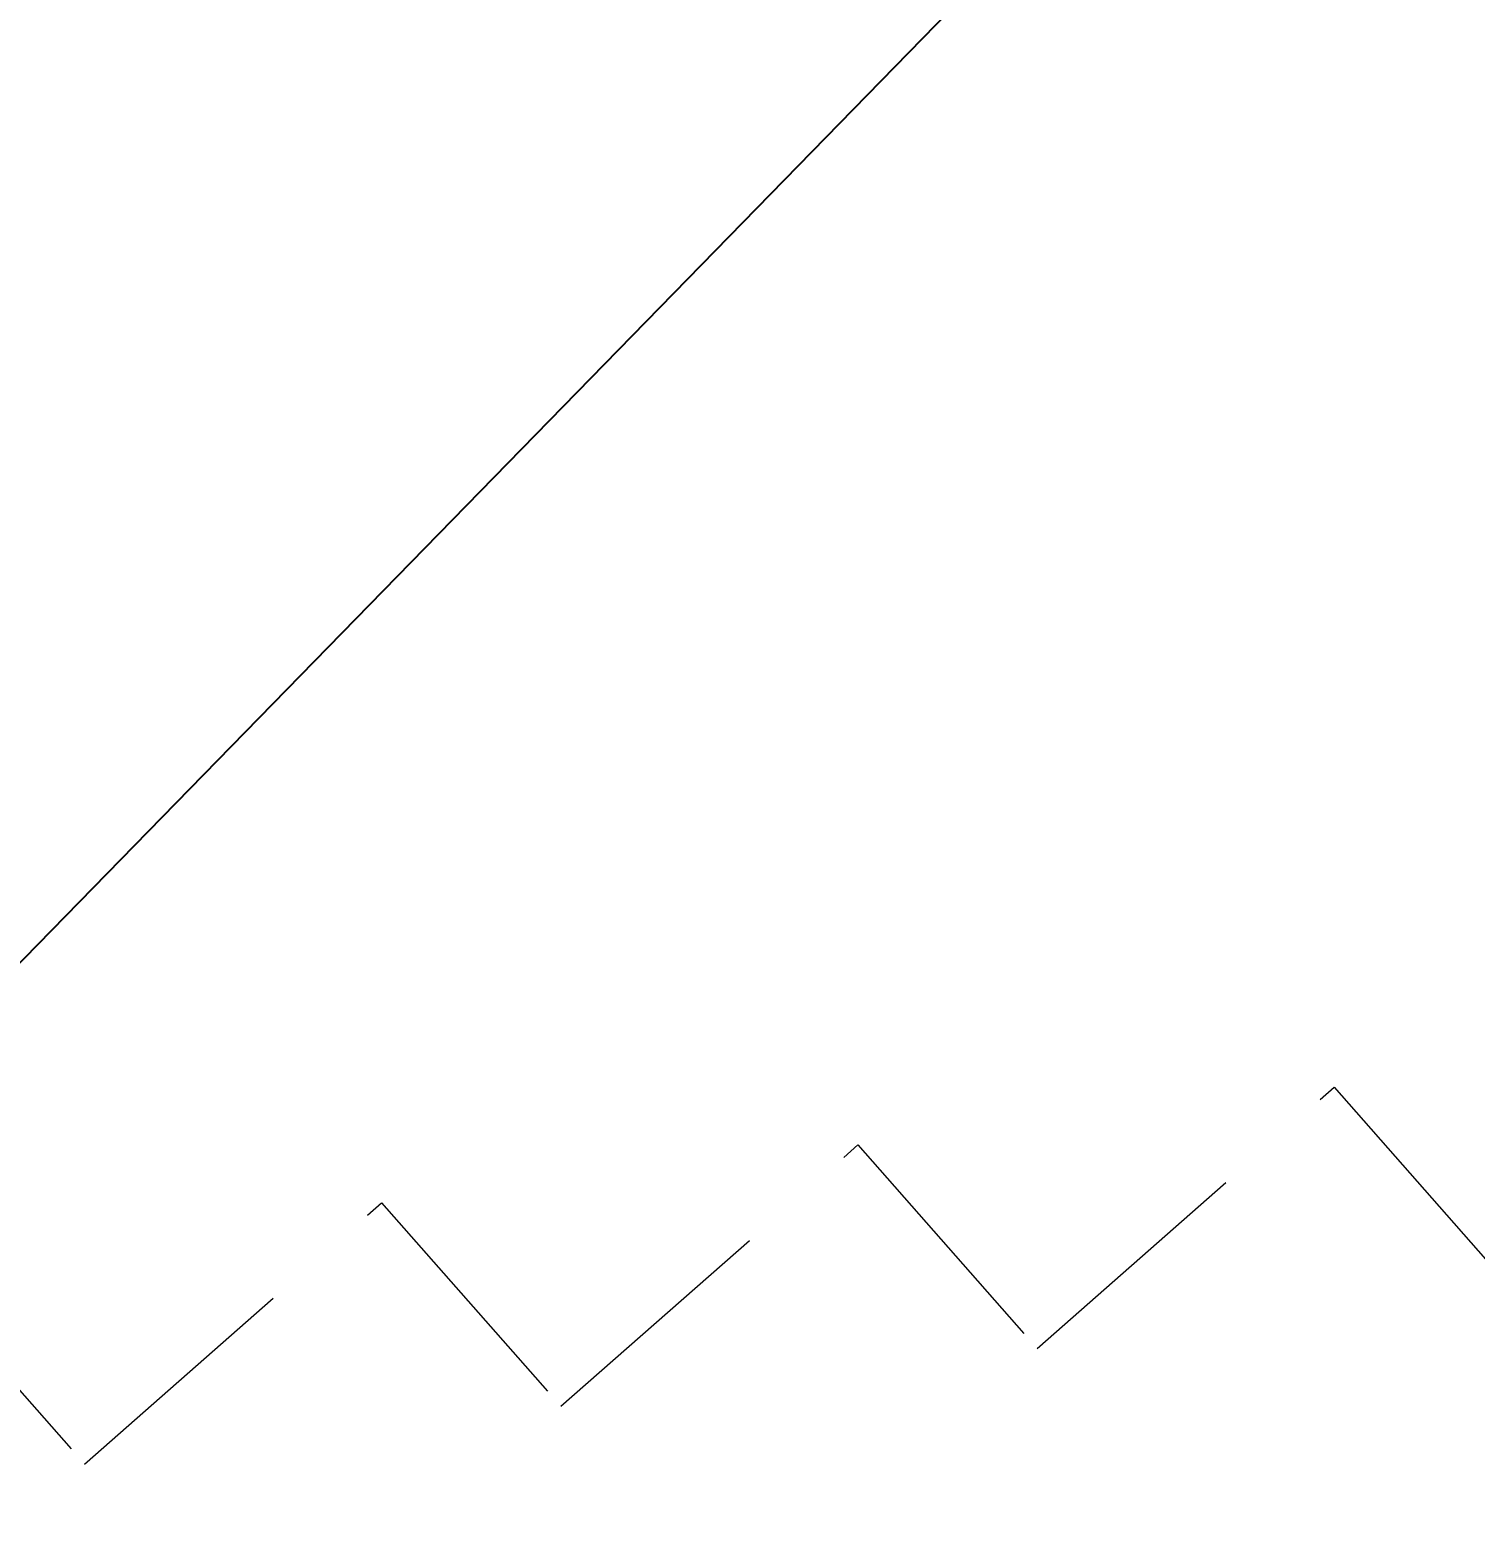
# Model space of a CAD drawing. Header units: millimetres. Extents: x 832728086 to 834530684, y 817551485 to 818349469.
# Drawn here: x 834421132 to 834422045, y 817817777 to 817818714 of the extents above; entities that cross this region are included whole.
import ezdxf

# ---------------------------------------------------------------- set-up
doc = ezdxf.new("R2010")
doc.units = ezdxf.units.MM
doc.header["$LTSCALE"] = 100
doc.linetypes.add('Hidden', pattern=[9.525, 6.35, -3.175])
for name, color, linetype in [('A-COLS', 3, 'Continuous'), ('DLN0401_', 7, 'Continuous'), ('DLN210__', 7, 'Continuous')]:
    doc.layers.add(name, color=color, linetype=linetype)
doc.styles.get("Standard").update_dxf_attribs({"font": 'swiss.ttf'})

msp = doc.modelspace()

# ---------------------------------------------------------------- linework, layer by layer
at = {"layer": 'A-COLS', "color": 3, "linetype": 'Hidden', "lineweight": 18, "ltscale": 0.25}
for p, q in [((834421768.3428, 817817880.2286, 0.0105), (834421956.0142, 817818045.3935, 0.0105)), ((834421956.0142, 817818045.3935, 0.0105), (834422069.2701, 817817916.7045, 0.0105)), ((834421467.4154, 817817843.7526, 0.0105), (834421655.0868, 817818008.9175, 0.0105)), ((834421655.0868, 817818008.9175, 0.0105), (834421768.3428, 817817880.2286, 0.0105)), ((834421166.4881, 817817807.2767, 0.0105), (834421354.1595, 817817972.4416, 0.0105)), ((834421354.1595, 817817972.4416, 0.0105), (834421467.4154, 817817843.7526, 0.0105)), ((834421053.2322, 817817935.9657, 0.0105), (834421166.4881, 817817807.2767, 0.0105))]:
    msp.add_line(p, q, dxfattribs=at)
at = {"layer": 'DLN210__', "color": 5}
msp.add_line((834424875.7779, 817821966.15, 0.0052), (834420265.3112, 817817242.5362), dxfattribs=at)

# ---------------------------------------------------------------- texts
at = {"layer": 'DLN0401_', "color": 3, "width": 0.8}
msp.add_text('%%UEAST SOUTH ELEVATION', height=562.5, rotation=41.3501966, dxfattribs=at).set_placement((834421700.1301, 817813870.1788))

doc.saveas('drawing.dxf')
